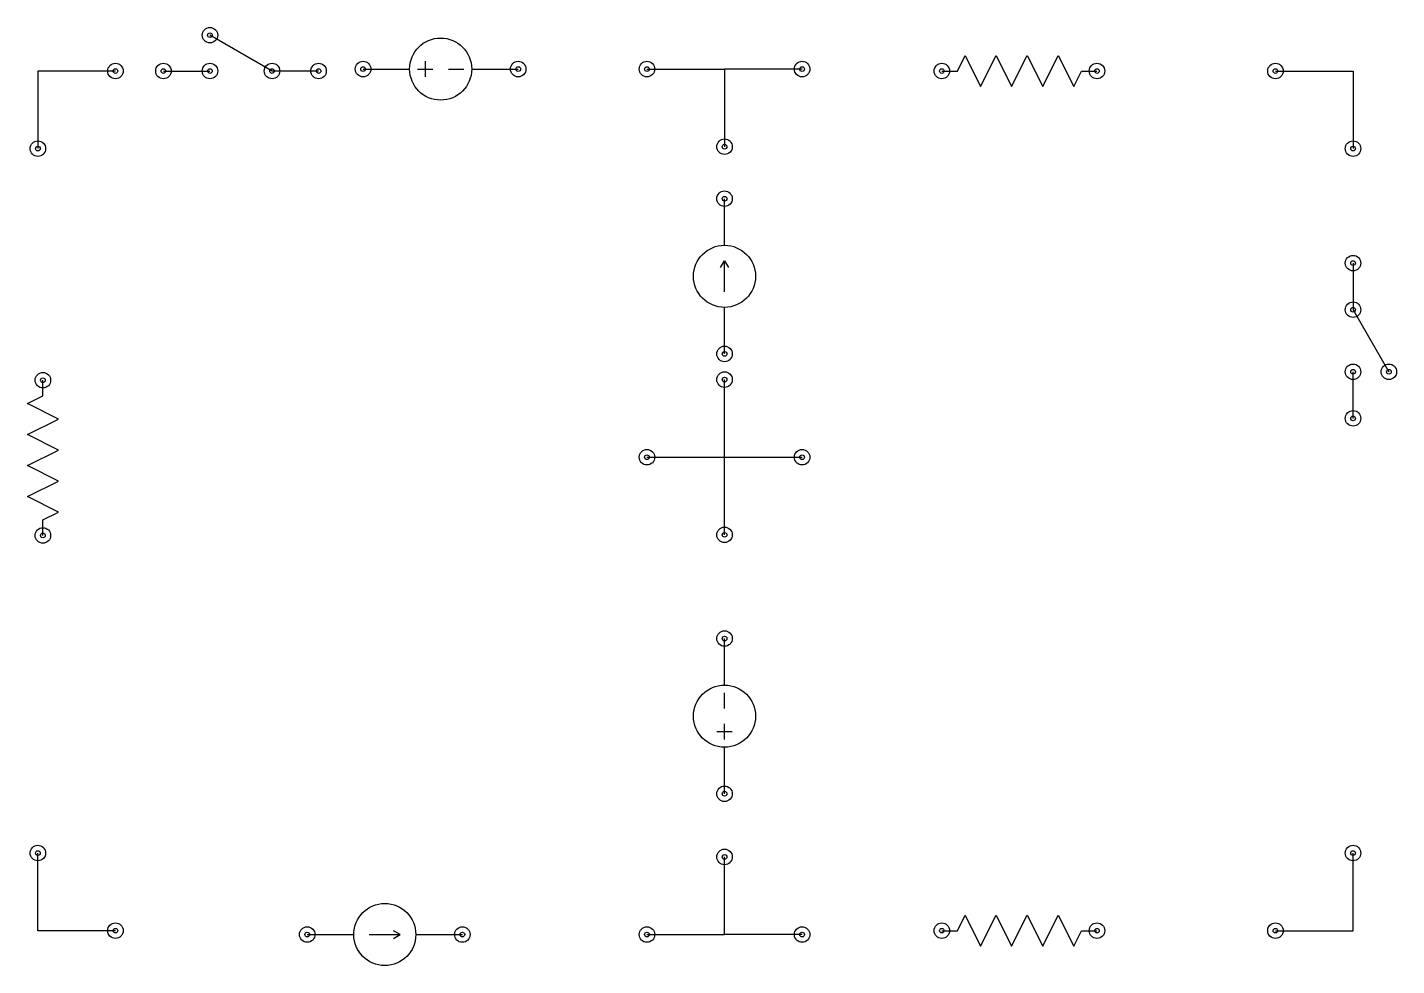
# Model space of a CAD drawing. Header units: inches. Extents: x 12 to 186, y 3 to 123.
# Drawn here: x 13.5 to 101.8, y 2.7 to 63.1 of the extents above; entities that cross this region are included whole.
import ezdxf

# ---------------------------------------------------------------- set-up
doc = ezdxf.new("R2010")
doc.units = ezdxf.units.IN
doc.header["$MEASUREMENT"] = 0

msp = doc.modelspace()

# ---------------------------------------------------------------- linework, layer by layer
at = {"color": 3, "lineweight": 30}
for p, q in [((29.274, 60.312), (25.274, 62.622)), ((39.142, 60.937), (39.142, 59.937)), ((22.274, 60.312), (25.274, 60.312)), ((32.274, 60.312), (29.274, 60.312)), ((35.142, 60.437), (38.142, 60.437)), ((38.642, 60.437), (39.642, 60.437)), ((40.642, 60.437), (41.642, 60.437)), ((42.142, 60.437), (45.142, 60.437)), ((53.439, 60.437), (58.439, 60.437)), ((58.439, 49.088), (58.439, 52.088)), ((58.439, 46.088), (58.439, 48.088)), ((98.948, 47.937), (98.948, 44.937)), ((58.439, 42.088), (58.439, 45.088)), ((98.948, 44.937), (101.258, 40.937)), ((98.948, 37.937), (98.948, 40.937)), ((58.439, 20.753), (58.439, 23.753)), ((58.439, 19.253), (58.439, 20.253)), ((58.939, 17.753), (57.939, 17.753)), ((58.439, 17.253), (58.439, 18.253)), ((58.439, 13.753), (58.439, 16.753)), ((31.541, 4.686), (34.541, 4.686)), ((35.541, 4.686), (37.541, 4.686)), ((38.541, 4.686), (41.541, 4.686)), ((53.439, 4.686), (58.439, 4.686))]:
    msp.add_line(p, q, dxfattribs=at)
for points in [[(72.446, 60.312), (73.446, 60.312), (73.946, 61.312), (74.946, 59.312), (75.946, 61.312), (76.946, 59.312), (77.946, 61.312), (78.946, 59.312), (79.946, 61.312), (80.946, 59.312), (81.446, 60.312), (82.446, 60.312)], [(19.181, 60.312), (14.181, 60.312), (14.181, 55.312)], [(63.439, 60.437), (58.439, 60.437), (58.439, 55.437)], [(93.948, 60.312), (98.948, 60.312), (98.948, 55.312)], [(58.189, 47.655), (58.439, 48.088), (58.689, 47.655)], [(14.506, 30.394), (14.506, 31.394), (15.506, 31.894), (13.506, 32.894), (15.506, 33.894), (13.506, 34.894), (15.506, 35.894), (13.506, 36.894), (15.506, 37.894), (13.506, 38.894), (14.506, 39.394), (14.506, 40.394)], [(58.439, 30.435), (58.439, 35.435), (58.439, 40.435)], [(53.439, 35.435), (58.439, 35.435), (63.439, 35.435)], [(19.181, 4.936), (14.181, 4.936), (14.181, 9.936)], [(93.948, 4.936), (98.948, 4.936), (98.948, 9.936)], [(63.439, 4.686), (58.439, 4.686), (58.439, 9.686)], [(72.446, 4.936), (73.446, 4.936), (73.946, 5.936), (74.946, 3.936), (75.946, 5.936), (76.946, 3.936), (77.946, 5.936), (78.946, 3.936), (79.946, 5.936), (80.946, 3.936), (81.446, 4.936), (82.446, 4.936)], [(37.108, 4.436), (37.541, 4.686), (37.108, 4.936)]]:
    msp.add_lwpolyline(points, dxfattribs=at)
at = {"color": 1, "lineweight": 25}
for centre, radius in [((25.274, 62.622), 0.5), ((25.274, 62.622), 0.15), ((35.142, 60.437), 0.5), ((45.142, 60.437), 0.5), ((53.439, 60.437), 0.5), ((63.439, 60.437), 0.5), ((19.181, 60.312), 0.5), ((19.181, 60.312), 0.15), ((22.274, 60.312), 0.5), ((22.274, 60.312), 0.15), ((25.274, 60.312), 0.5), ((25.274, 60.312), 0.15), ((29.274, 60.312), 0.5), ((29.274, 60.312), 0.15), ((32.274, 60.312), 0.5), ((32.274, 60.312), 0.15), ((35.142, 60.437), 0.15), ((45.142, 60.437), 0.15), ((53.439, 60.437), 0.15), ((63.439, 60.437), 0.15), ((72.446, 60.312), 0.5), ((72.446, 60.312), 0.15), ((82.446, 60.312), 0.5), ((82.446, 60.312), 0.15), ((93.948, 60.312), 0.5), ((93.948, 60.312), 0.15), ((14.181, 55.312), 0.5), ((58.439, 55.437), 0.5), ((98.948, 55.312), 0.5), ((14.181, 55.312), 0.15), ((58.439, 55.437), 0.15), ((98.948, 55.312), 0.15), ((58.439, 52.088), 0.5), ((58.439, 52.088), 0.15), ((98.948, 47.937), 0.5), ((98.948, 47.937), 0.15), ((98.948, 44.937), 0.5), ((98.948, 44.937), 0.15), ((58.439, 42.088), 0.5), ((58.439, 42.088), 0.15), ((14.506, 40.394), 0.5), ((58.439, 40.435), 0.5), ((98.948, 40.937), 0.5), ((98.948, 40.937), 0.15), ((101.258, 40.937), 0.5), ((101.258, 40.937), 0.15), ((14.506, 40.394), 0.15), ((58.439, 40.435), 0.15), ((98.948, 37.937), 0.5), ((98.948, 37.937), 0.15), ((53.439, 35.435), 0.5), ((53.439, 35.435), 0.15), ((63.439, 35.435), 0.5), ((63.439, 35.435), 0.15), ((14.506, 30.394), 0.5), ((58.439, 30.435), 0.5), ((14.506, 30.394), 0.15), ((58.439, 30.435), 0.15), ((58.439, 23.753), 0.5), ((58.439, 23.753), 0.15), ((58.439, 13.753), 0.5), ((58.439, 13.753), 0.15), ((14.181, 9.936), 0.5), ((14.181, 9.936), 0.15), ((58.439, 9.686), 0.5), ((58.439, 9.686), 0.15), ((98.948, 9.936), 0.5), ((98.948, 9.936), 0.15), ((19.181, 4.936), 0.5), ((72.446, 4.936), 0.5), ((82.446, 4.936), 0.5), ((93.948, 4.936), 0.5), ((19.181, 4.936), 0.15), ((31.541, 4.686), 0.5), ((31.541, 4.686), 0.15), ((41.541, 4.686), 0.5), ((41.541, 4.686), 0.15), ((53.439, 4.686), 0.5), ((53.439, 4.686), 0.15), ((63.439, 4.686), 0.5), ((63.439, 4.686), 0.15), ((72.446, 4.936), 0.15), ((82.446, 4.936), 0.15), ((93.948, 4.936), 0.15)]:
    msp.add_circle(centre, radius, dxfattribs=at)
at = {"color": 3, "lineweight": 30}
for centre in [(40.142, 60.437), (58.439, 47.088), (58.439, 18.753), (36.541, 4.686)]:
    msp.add_circle(centre, 2, dxfattribs=at)

doc.saveas('drawing.dxf')
